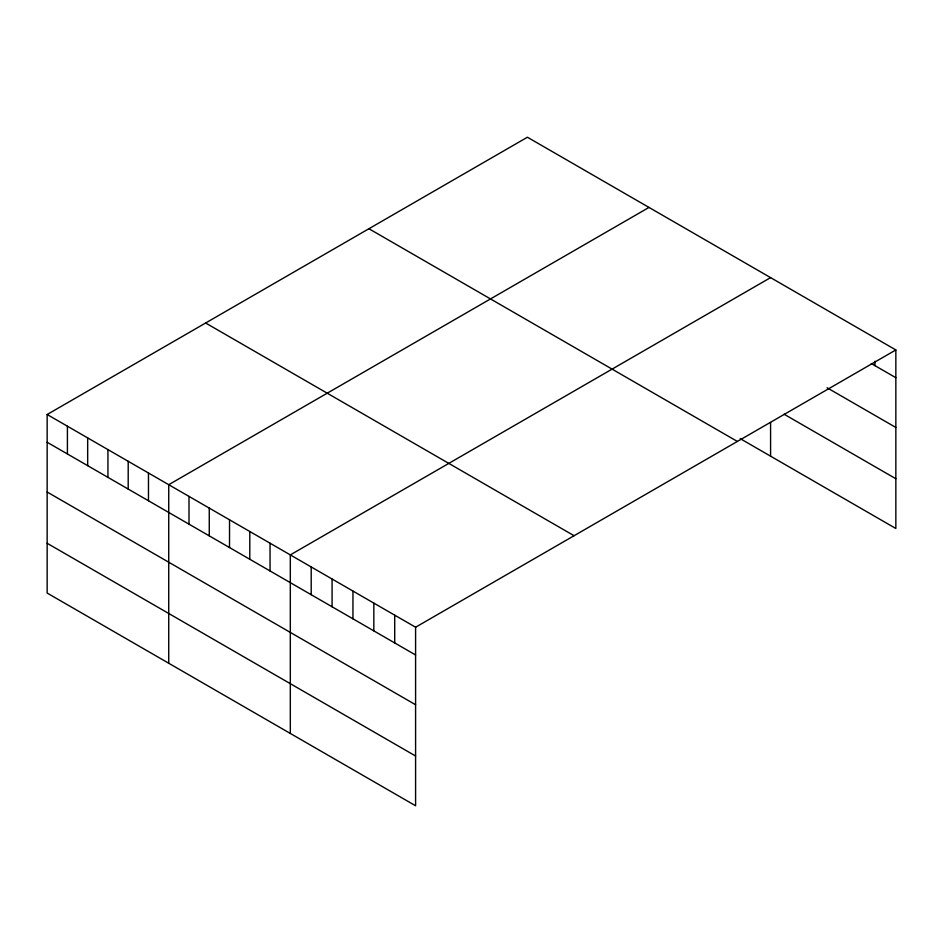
<?xml version="1.0" encoding="UTF-8"?>
<svg xmlns="http://www.w3.org/2000/svg" width="943" height="943" viewBox="0 0 943 943"><rect width="100%" height="100%" fill="white"/><g stroke="black" fill="none" stroke-linecap="round" stroke-linejoin="round"><path stroke-width="1.41" d="M47.15 414.507L415.592 627.225L415.592 805.77L47.15 593.053L47.15 414.507L527.408 137.23L895.85 349.947L895.85 528.493L740.184 438.625M648.996 207.425L168.738 484.702L168.738 663.247M770.584 277.619L290.314 554.897L290.314 733.442M415.592 627.225L895.85 349.947M871.285 363.526L895.85 377.707M827.07 387.762L895.85 427.462M784.093 414.213L895.85 478.738M368.925 228.736L737.367 441.454M205.633 323.001L574.075 535.718M47.15 442.267L415.592 654.984M47.15 492.022L415.592 704.739M47.15 543.286L415.592 756.003M874.974 361.263L874.974 365.648M770.584 422.511L770.584 456.164M394.716 615.166L394.716 642.926M373.829 603.119L373.829 630.867M352.953 591.061L352.953 618.82M332.077 579.014L332.077 606.762M311.202 566.955L311.202 594.715M270.052 543.203L270.052 570.951M249.789 531.498L249.789 559.258M229.526 519.805L229.526 547.553M209.263 508.1L209.263 535.86M189.001 496.407L189.001 524.155M148.475 473.009L148.475 500.757M128.201 461.304L128.201 489.063M107.938 449.611L107.938 477.358M87.675 437.906L87.675 465.665M67.413 426.212L67.413 453.96"/></g></svg>
